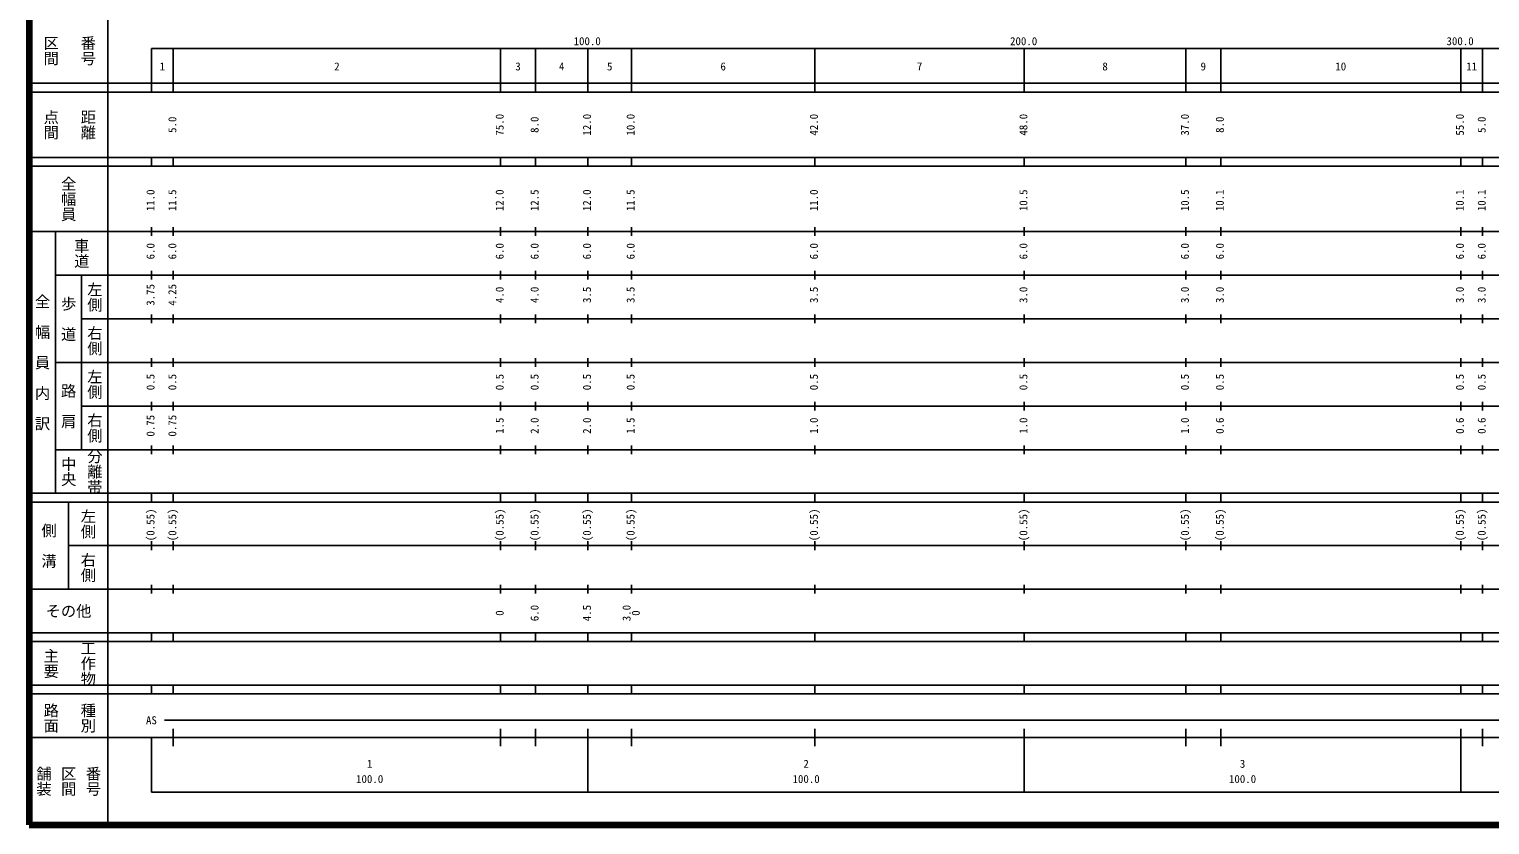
# Model space of a CAD drawing. Units: millimetres on the paper, enlarged 1000 times. Extents: x 40000 to 680000, y 20000 to 380000.
# Drawn here: x 40000 to 374648, y 20000 to 202409 of the extents above; entities that cross this region are included whole.
import ezdxf
from ezdxf.enums import TextEntityAlignment as Align

# ---------------------------------------------------------------- set-up
doc = ezdxf.new("R2010")
doc.units = ezdxf.units.MM
doc.header["$LTSCALE"] = 1000
doc.layers.add('M-TTL', color=2, linetype='Continuous', lineweight=140)
doc.layers.add('M-TTL-BAND', color=7, linetype='Continuous', lineweight=25)
doc.styles.add('@ＭＳ ゴシック', font='')
doc.styles.add('ＭＳ ゴシック', font='')
doc.styles.get('@ＭＳ ゴシック').set_extended_font_data('@MS Gothic')
doc.styles.get('ＭＳ ゴシック').set_extended_font_data('MS Gothic')

msp = doc.modelspace()

# ---------------------------------------------------------------- linework, layer by layer
at = {"layer": 'M-TTL'}
for p, q in [((40000, 380000), (40000, 20000)), ((40000, 20000), (680000, 20000))]:
    msp.add_line(p, q, dxfattribs=at)
at = {"layer": 'M-TTL-BAND'}
for p, q in [((58000, 370000), (58000, 20000)), ((68000, 198000), (579000, 198000)), ((68000, 198000), (68000, 188000)), ((73000, 188000), (73000, 198000)), ((148000, 188000), (148000, 198000)), ((156000, 188000), (156000, 198000)), ((168000, 188000), (168000, 198000)), ((178000, 188000), (178000, 198000)), ((220000, 188000), (220000, 198000)), ((268000, 188000), (268000, 198000)), ((305000, 188000), (305000, 198000)), ((313000, 188000), (313000, 198000)), ((368000, 188000), (368000, 198000)), ((373000, 188000), (373000, 198000)), ((40000, 190000), (579000, 190000)), ((40000, 188000), (579000, 188000)), ((40000, 173000), (579000, 173000)), ((40000, 171000), (579000, 171000)), ((68000, 171000), (68000, 173000)), ((73000, 171000), (73000, 173000)), ((148000, 171000), (148000, 173000)), ((156000, 171000), (156000, 173000)), ((168000, 171000), (168000, 173000)), ((178000, 171000), (178000, 173000)), ((220000, 171000), (220000, 173000)), ((268000, 171000), (268000, 173000)), ((305000, 171000), (305000, 173000)), ((313000, 171000), (313000, 173000)), ((368000, 171000), (368000, 173000)), ((373000, 171000), (373000, 173000)), ((40000, 156000), (579000, 156000)), ((46000, 96000), (46000, 156000)), ((68000, 155000), (68000, 157000)), ((73000, 155000), (73000, 157000)), ((148000, 155000), (148000, 157000)), ((156000, 155000), (156000, 157000)), ((168000, 155000), (168000, 157000)), ((178000, 155000), (178000, 157000)), ((220000, 155000), (220000, 157000)), ((268000, 155000), (268000, 157000)), ((305000, 155000), (305000, 157000)), ((313000, 155000), (313000, 157000)), ((368000, 155000), (368000, 157000)), ((373000, 155000), (373000, 157000)), ((46000, 146000), (579000, 146000)), ((52000, 146000), (52000, 106000)), ((68000, 145000), (68000, 147000)), ((73000, 145000), (73000, 147000)), ((148000, 145000), (148000, 147000)), ((156000, 145000), (156000, 147000)), ((168000, 145000), (168000, 147000)), ((178000, 145000), (178000, 147000)), ((220000, 145000), (220000, 147000)), ((268000, 145000), (268000, 147000)), ((305000, 145000), (305000, 147000)), ((313000, 145000), (313000, 147000)), ((368000, 145000), (368000, 147000)), ((373000, 145000), (373000, 147000)), ((52000, 136000), (579000, 136000)), ((68000, 135000), (68000, 137000)), ((73000, 135000), (73000, 137000)), ((148000, 135000), (148000, 137000)), ((156000, 135000), (156000, 137000)), ((168000, 135000), (168000, 137000)), ((178000, 135000), (178000, 137000)), ((220000, 135000), (220000, 137000)), ((268000, 135000), (268000, 137000)), ((305000, 135000), (305000, 137000)), ((313000, 135000), (313000, 137000)), ((368000, 135000), (368000, 137000)), ((373000, 135000), (373000, 137000)), ((46000, 126000), (579000, 126000)), ((68000, 125000), (68000, 127000)), ((73000, 125000), (73000, 127000)), ((148000, 125000), (148000, 127000)), ((156000, 125000), (156000, 127000)), ((168000, 125000), (168000, 127000)), ((178000, 125000), (178000, 127000)), ((220000, 125000), (220000, 127000)), ((268000, 125000), (268000, 127000)), ((305000, 125000), (305000, 127000)), ((313000, 125000), (313000, 127000)), ((368000, 125000), (368000, 127000)), ((373000, 125000), (373000, 127000)), ((52000, 116000), (579000, 116000)), ((68000, 115000), (68000, 117000)), ((73000, 115000), (73000, 117000)), ((148000, 115000), (148000, 117000)), ((156000, 115000), (156000, 117000)), ((168000, 115000), (168000, 117000)), ((178000, 115000), (178000, 117000)), ((220000, 115000), (220000, 117000)), ((268000, 115000), (268000, 117000)), ((305000, 115000), (305000, 117000)), ((313000, 115000), (313000, 117000)), ((368000, 115000), (368000, 117000)), ((373000, 115000), (373000, 117000)), ((46000, 106000), (579000, 106000)), ((68000, 105000), (68000, 107000)), ((73000, 105000), (73000, 107000)), ((148000, 105000), (148000, 107000)), ((156000, 105000), (156000, 107000)), ((168000, 105000), (168000, 107000)), ((178000, 105000), (178000, 107000)), ((220000, 105000), (220000, 107000)), ((268000, 105000), (268000, 107000)), ((305000, 105000), (305000, 107000)), ((313000, 105000), (313000, 107000)), ((368000, 105000), (368000, 107000)), ((373000, 105000), (373000, 107000)), ((40000, 96000), (579000, 96000)), ((40000, 94000), (579000, 94000)), ((49000, 94000), (49000, 74000)), ((68000, 94000), (68000, 96000)), ((73000, 94000), (73000, 96000)), ((148000, 94000), (148000, 96000)), ((156000, 94000), (156000, 96000)), ((168000, 94000), (168000, 96000)), ((178000, 94000), (178000, 96000)), ((220000, 94000), (220000, 96000)), ((268000, 94000), (268000, 96000)), ((305000, 94000), (305000, 96000)), ((313000, 94000), (313000, 96000)), ((368000, 94000), (368000, 96000)), ((373000, 94000), (373000, 96000)), ((49000, 84000), (579000, 84000)), ((68000, 83000), (68000, 85000)), ((73000, 83000), (73000, 85000)), ((148000, 83000), (148000, 85000)), ((156000, 83000), (156000, 85000)), ((168000, 83000), (168000, 85000)), ((178000, 83000), (178000, 85000)), ((220000, 83000), (220000, 85000)), ((268000, 83000), (268000, 85000)), ((305000, 83000), (305000, 85000)), ((313000, 83000), (313000, 85000)), ((368000, 83000), (368000, 85000)), ((373000, 83000), (373000, 85000)), ((40000, 74000), (579000, 74000)), ((68000, 73000), (68000, 75000)), ((73000, 73000), (73000, 75000)), ((148000, 73000), (148000, 75000)), ((156000, 73000), (156000, 75000)), ((168000, 73000), (168000, 75000)), ((178000, 73000), (178000, 75000)), ((220000, 73000), (220000, 75000)), ((268000, 73000), (268000, 75000)), ((305000, 73000), (305000, 75000)), ((313000, 73000), (313000, 75000)), ((368000, 73000), (368000, 75000)), ((373000, 73000), (373000, 75000)), ((40000, 64000), (579000, 64000)), ((68000, 62000), (68000, 64000)), ((73000, 62000), (73000, 64000)), ((148000, 62000), (148000, 64000)), ((156000, 62000), (156000, 64000)), ((168000, 62000), (168000, 64000)), ((178000, 62000), (178000, 64000)), ((220000, 62000), (220000, 64000)), ((268000, 62000), (268000, 64000)), ((305000, 62000), (305000, 64000)), ((313000, 62000), (313000, 64000)), ((368000, 62000), (368000, 64000)), ((373000, 62000), (373000, 64000)), ((40000, 62000), (579000, 62000)), ((40000, 52000), (579000, 52000)), ((68000, 50000), (68000, 52000)), ((73000, 50000), (73000, 52000)), ((148000, 50000), (148000, 52000)), ((156000, 50000), (156000, 52000)), ((168000, 50000), (168000, 52000)), ((178000, 50000), (178000, 52000)), ((220000, 50000), (220000, 52000)), ((268000, 50000), (268000, 52000)), ((305000, 50000), (305000, 52000)), ((313000, 50000), (313000, 52000)), ((368000, 50000), (368000, 52000)), ((373000, 50000), (373000, 52000)), ((40000, 50000), (579000, 50000)), ((71000, 44000), (565000, 44000)), ((73000, 38000), (73000, 42000)), ((148000, 38000), (148000, 42000)), ((156000, 38000), (156000, 42000)), ((168000, 27500), (168000, 42000)), ((178000, 38000), (178000, 42000)), ((220000, 38000), (220000, 42000)), ((268000, 27500), (268000, 42000)), ((305000, 38000), (305000, 42000)), ((313000, 38000), (313000, 42000)), ((368000, 27500), (368000, 42000)), ((373000, 38000), (373000, 42000)), ((40000, 40000), (579000, 40000)), ((68000, 40000), (68000, 27500)), ((68000, 27500), (579000, 27500))]:
    msp.add_line(p, q, dxfattribs=at)

# ---------------------------------------------------------------- texts
at = {"layer": 'M-TTL-BAND', "style": '@ＭＳ ゴシック'}
for s, p in [('番号', (53500, 197500)), ('区間', (45000, 197500)), ('点間', (45000, 180500)), ('距離', (53500, 180500)), ('全幅員', (49000, 163500)), ('車道', (52000, 151000)), ('左側', (55000, 141000)), ('全\u3000幅\u3000員\u3000内\u3000訳', (43000, 126000)), ('歩\u3000道', (49000, 136000)), ('右側', (55000, 131000)), ('左側', (55000, 121000)), ('路\u3000肩', (49000, 116000)), ('右側', (55000, 111000)), ('中央', (49000, 101000)), ('分離帯', (55000, 101000)), ('左側', (53500, 89000)), ('側\u3000溝', (44500, 84000)), ('右側', (53500, 79000)), ('主要', (45000, 57000)), ('工作物', (53500, 57000)), ('路面', (45000, 44500)), ('種別', (53500, 44500)), ('舗装', (43333, 30000)), ('区間', (49000, 30000)), ('番号', (54667, 30000))]:
    msp.add_text(s, height=2566, rotation=270, dxfattribs=at).set_placement(p, align=Align.MIDDLE_CENTER)
at = {"layer": 'M-TTL-BAND', "style": 'ＭＳ ゴシック'}
for s, p in [('100.0', (167844, 198195)), ('200.0', (267844, 198195)), ('300.0', (367844, 198195)), ('1', (70500, 192405)), ('2', (110500, 192405)), ('3', (152000, 192405)), ('4', (162000, 192405)), ('5', (173000, 192405)), ('6', (199000, 192405)), ('7', (244000, 192405)), ('8', (286500, 192405)), ('9', (309000, 192405)), ('10', (340500, 192405)), ('11', (370500, 192405)), ('AS', (68000, 42500)), ('1', (118000, 32523)), ('2', (218000, 32523)), ('3', (318000, 32523)), ('100.0', (118000, 29033)), ('100.0', (218000, 29033)), ('100.0', (318000, 29033))]:
    msp.add_text(s, height=1833, dxfattribs=at).set_placement(p, align=Align.BOTTOM_CENTER)
for s, p in [('5.0', (74251, 180500)), ('75.0', (149251, 180500)), ('8.0', (157251, 180500)), ('12.0', (169251, 180500)), ('10.0', (179251, 180500)), ('42.0', (221251, 180500)), ('48.0', (269251, 180500)), ('37.0', (306251, 180500)), ('8.0', (314251, 180500)), ('55.0', (369251, 180500)), ('5.0', (374251, 180500)), ('11.0', (69251, 163174)), ('11.5', (74251, 163174)), ('12.0', (149251, 163174)), ('12.5', (157251, 163174)), ('12.0', (169251, 163174)), ('11.5', (179251, 163174)), ('11.0', (221251, 163174)), ('10.5', (269251, 163174)), ('10.5', (306251, 163174)), ('10.1', (314251, 163174)), ('10.1', (369251, 163174)), ('10.1', (374251, 163174)), ('6.0', (69251, 151500)), ('6.0', (74251, 151500)), ('6.0', (149251, 151500)), ('6.0', (157251, 151500)), ('6.0', (169251, 151500)), ('6.0', (179251, 151500)), ('6.0', (221251, 151500)), ('6.0', (269251, 151500)), ('6.0', (306251, 151500)), ('6.0', (314251, 151500)), ('6.0', (369251, 151500)), ('6.0', (374251, 151500)), ('3.75', (69251, 141500)), ('4.25', (74251, 141500)), ('4.0', (149251, 141500)), ('4.0', (157251, 141500)), ('3.5', (169251, 141500)), ('3.5', (179251, 141500)), ('3.5', (221251, 141500)), ('3.0', (269251, 141500)), ('3.0', (306251, 141500)), ('3.0', (314251, 141500)), ('3.0', (369251, 141500)), ('3.0', (374251, 141500)), ('0.5', (69251, 121500)), ('0.5', (74251, 121500)), ('0.5', (149251, 121500)), ('0.5', (157251, 121500)), ('0.5', (169251, 121500)), ('0.5', (179251, 121500)), ('0.5', (221251, 121500)), ('0.5', (269251, 121500)), ('0.5', (306251, 121500)), ('0.5', (314251, 121500)), ('0.5', (369251, 121500)), ('0.5', (374251, 121500)), ('0.75', (69251, 111500)), ('0.75', (74251, 111500)), ('1.5', (149251, 111500)), ('2.0', (157251, 111500)), ('2.0', (169251, 111500)), ('1.5', (179251, 111500)), ('1.0', (221251, 111500)), ('1.0', (269251, 111500)), ('1.0', (306251, 111500)), ('0.6', (314251, 111500)), ('0.6', (369251, 111500)), ('0.6', (374251, 111500)), ('(0.55)', (69251, 88764)), ('(0.55)', (74251, 88764)), ('(0.55)', (149251, 88764)), ('(0.55)', (157251, 88764)), ('(0.55)', (169251, 88764)), ('(0.55)', (179251, 88764)), ('(0.55)', (221251, 88764)), ('(0.55)', (269251, 88764)), ('(0.55)', (306251, 88764)), ('(0.55)', (314251, 88764)), ('(0.55)', (369251, 88764)), ('(0.55)', (374251, 88764)), ('6.0', (157251, 68545)), ('3.0', (178332, 68545)), ('0', (149251, 68545)), ('4.5', (169251, 68545)), ('0', (180435, 68545))]:
    msp.add_text(s, height=1833, rotation=90, dxfattribs=at).set_placement(p, align=Align.BOTTOM_CENTER)
msp.add_text('その他', height=2566, dxfattribs=at).set_placement((49000, 69000), align=Align.MIDDLE_CENTER)

doc.saveas('drawing.dxf')
